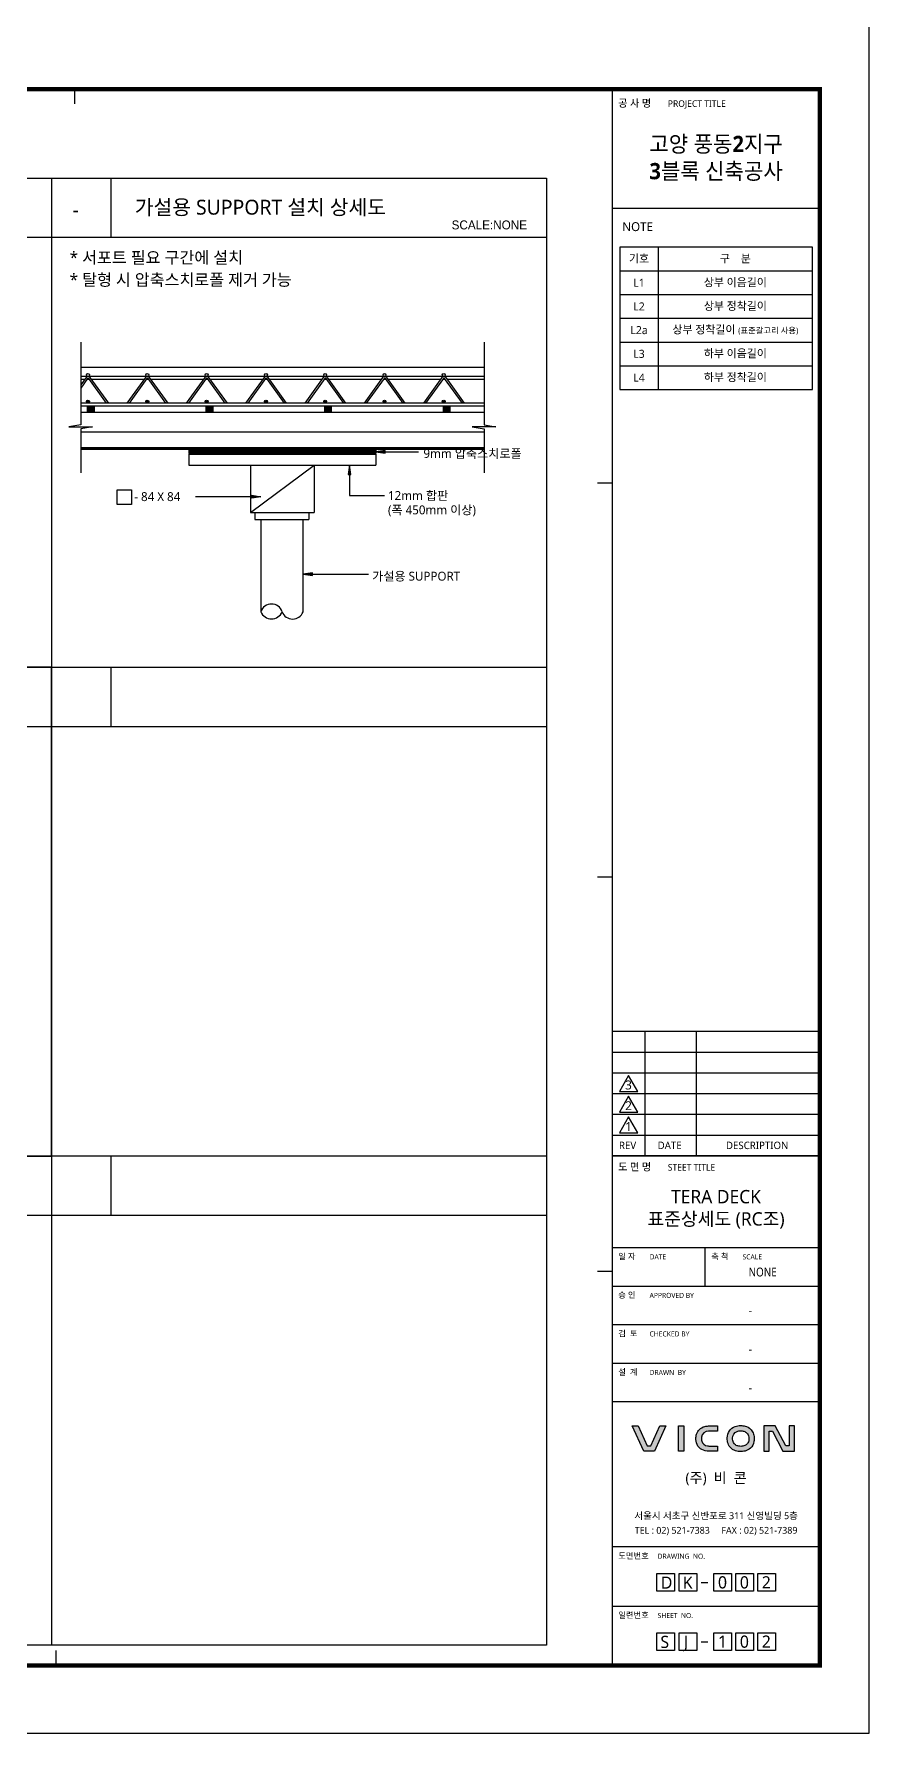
# Model space of a CAD drawing. Extents: x 10983 to 44623, y -18406 to 11294.
# Drawn here: x 24986 to 27803, y -12466 to -6734 of the extents above; entities that cross this region are included whole.
import ezdxf
from ezdxf.enums import TextEntityAlignment as Align

# ---------------------------------------------------------------- set-up
doc = ezdxf.new("R2010")
doc.units = 0
doc.header["$LTSCALE"] = 100
doc.header["$MEASUREMENT"] = 0
doc.layers.get('0').update_dxf_attribs({"linetype": 'CONTINUOUS'})
doc.layers.get('Defpoints').update_dxf_attribs({"color": 165, "linetype": 'CONTINUOUS'})
for name, color, linetype in [('0-TEXT', 3, 'CONTINUOUS'), ('D-TEX3', 9, 'CONTINUOUS'), ('DECK-CON', 2, 'CONTINUOUS'), ('DECK-LATTICE', 7, 'CONTINUOUS'), ('DECK-PG', 4, 'CONTINUOUS'), ('DECK-RC(ETC)', 252, 'CONTINUOUS'), ('DECK-TABLE', 7, 'CONTINUOUS'), ('DECK-TEXT', 7, 'CONTINUOUS'), ('DECK-TITLE TEXT', 3, 'CONTINUOUS'), ('DECK-TRANS', 3, 'CONTINUOUS'), ('E2', 7, 'CONTINUOUS'), ('form', 7, 'CONTINUOUS'), ('form_TEX', 7, 'CONTINUOUS'), ('LEADER', 7, 'CONTINUOUS'), ('M1', 4, 'CONTINUOUS'), ('M4', 7, 'CONTINUOUS'), ('REVISION1', 10, 'CONTINUOUS')]:
    doc.layers.add(name, color=color, linetype=linetype)
doc.styles.add('HD', font='Gulim.ttf')
doc.styles.add('VICON TEXT', font='malgun.ttf')
doc.styles.add('맑은고딕', font='malgun.ttf')
doc.linetypes.add('BATTING', pattern='A,0.0001,-0.1,[134,ltypeshp.shx,S=0.1,R=0,X=-0.1,Y=0],-0.2,[134,ltypeshp.shx,S=0.1,R=180,X=0.1,Y=0],-0.1', length=0.4001)
pattern_1 = [(45, (-30171.8062, -26657.604), (-2.24506403, 2.24506403), [])]

# ---------------------------------------------------------------- blocks, each defined once
blk = doc.blocks.new('VICON 로고')
h = blk.add_hatch(color=8)
h.dxf.hatch_style = 1
h.paths.add_polyline_path([(21112.8, 2783.5), (21157.6, 2783.5), (21205.8, 2889.7), (21180.7, 2889.7), (21142.4, 2805.5), (21128, 2805.5), (21089.6, 2889.7), (21064.5, 2889.7)])
h.paths.add_polyline_path([(21259, 2783.4), (21282.4, 2783.4), (21282.4, 2889.5), (21259, 2889.5)])
h.paths.add_polyline_path([(21356.5, 2842.7, -0.373541), (21386.1, 2868.3), (21423.2, 2868.3), (21423.2, 2889.5), (21386.1, 2889.5, 0.051671), (21370.5, 2887.3, 0.131595), (21347.5, 2874.5, 0.127719), (21335.9, 2855.4, 0.067192), (21332.7, 2835.5, 0.01143), (21332.7, 2833.1, 0.141078), (21341.5, 2804.8, 0.061908), (21348.1, 2797, 0.071442), (21357.9, 2790.3, 0.114733), (21387.6, 2783.4), (21423.2, 2783.4), (21423.2, 2805.1), (21387.6, 2805.1, -0.017106), (21381.1, 2805.6, -0.30682), (21357.5, 2826.2, -0.100525)])
h.paths.add_polyline_path([(21481.4, 2795.5, 0.088872), (21493.7, 2787.3, 0.086691), (21516.4, 2781.7, 0.078736), (21540.8, 2783.9, 0.121785), (21562.4, 2795.4, 0.170478), (21577.7, 2823.4, 0.035083), (21578.6, 2833, 0.022918), (21578.5, 2839.4, 0.077261), (21573.7, 2860.7, 0.105839), (21563.2, 2876.4, 0.135555), (21540.4, 2888.9, 0.052602), (21521.7, 2891.4, 0.091585), (21498.9, 2887.7, 0.320638), (21465.2, 2839.2, 0.222412)])
h.paths.add_polyline_path([(21487.6, 2838.4, -0.297294), (21506.3, 2866.5, -0.092536), (21521.1, 2869.3, -0.087656), (21535.2, 2867.1, -0.116333), (21547.1, 2859.8, -0.095204), (21552.5, 2852.3, -0.065441), (21556.1, 2842.5, -0.047114), (21556.6, 2833.5, -0.031136), (21555.7, 2826.9, -0.137865), (21547.1, 2812.2, -0.101523), (21535.3, 2805.6, -0.091497), (21518, 2803.8, -0.090774), (21502.5, 2807.9, -0.13619), (21491.3, 2819.3, -0.158608)], flags=16)
h.paths.add_polyline_path([(21641.6, 2867.4), (21655.3, 2867.4), (21699.9, 2783.4), (21748, 2783.4), (21748, 2889.5), (21725.9, 2889.5), (21725.9, 2805.5), (21712, 2805.5), (21667.5, 2889.5), (21619.4, 2889.5), (21619.4, 2783.4), (21641.6, 2783.4)])
at = {"color": 8}
for points in [[(21064.5, 2889.7), (21089.6, 2889.7), (21128, 2805.5), (21142.4, 2805.5), (21180.7, 2889.7), (21205.8, 2889.7), (21157.6, 2783.5), (21112.8, 2783.5)], [(21259, 2889.5), (21282.4, 2889.5), (21282.4, 2783.4), (21259, 2783.4)], [(21619.4, 2889.5), (21619.4, 2783.4), (21641.6, 2783.4), (21641.6, 2867.4), (21655.3, 2867.4), (21699.9, 2783.4), (21748, 2783.4), (21748, 2889.5), (21725.9, 2889.5), (21725.9, 2805.5), (21712, 2805.5), (21667.5, 2889.5)]]:
    blk.add_lwpolyline(points, close=True, dxfattribs=at)
for points in [[(21423.2, 2889.5), (21423.2, 2868.3), (21386.1, 2868.3, 0.373541), (21356.5, 2842.7, 0.100525), (21357.5, 2826.2, 0.30682), (21381.1, 2805.6, 0.017106), (21387.6, 2805.1), (21423.2, 2805.1), (21423.2, 2783.4), (21387.6, 2783.4, -0.114733), (21357.9, 2790.3, -0.071442), (21348.1, 2797, -0.061908), (21341.5, 2804.8, -0.141078), (21332.7, 2833.1, -0.01143), (21332.7, 2835.5, -0.067192), (21335.9, 2855.4, -0.127719), (21347.5, 2874.5, -0.131595), (21370.5, 2887.3, -0.051671), (21386.1, 2889.5)], [(21487.6, 2838.4, -0.297294), (21506.3, 2866.5, -0.092536), (21521.1, 2869.3, -0.087656), (21535.2, 2867.1, -0.116333), (21547.1, 2859.8, -0.095204), (21552.5, 2852.3, -0.065441), (21556.1, 2842.5, -0.047114), (21556.6, 2833.5, -0.031136), (21555.7, 2826.9, -0.137865), (21547.1, 2812.2, -0.101523), (21535.3, 2805.6, -0.091497), (21518, 2803.8, -0.090774), (21502.5, 2807.9, -0.13619), (21491.3, 2819.3, -0.158608)]]:
    blk.add_lwpolyline(points, format="xyb", close=True, dxfattribs=at)
blk.add_lwpolyline([(21465.2, 2839.2, -0.320638), (21498.9, 2887.7, -0.091585), (21521.7, 2891.4, -0.052602), (21540.4, 2888.9, -0.135555), (21563.2, 2876.4, -0.105839), (21573.7, 2860.7, -0.077261), (21578.5, 2839.4, -0.022918), (21578.6, 2833, -0.035083), (21577.7, 2823.4, -0.170478), (21562.4, 2795.4, -0.121785), (21540.8, 2783.9, -0.078736), (21516.4, 2781.7, -0.086691), (21493.7, 2787.3, -0.088872), (21481.4, 2795.5, -0.222412), (21465.2, 2839.2, -0.222412)], format="xyb", dxfattribs=at)

msp = doc.modelspace()

# ---------------------------------------------------------------- hatches: boundary and pattern name
at = {"linetype": 'ByBlock'}
h = msp.add_hatch(color=256, dxfattribs=at)
h.paths.add_polyline_path([(26170.4, -8148.8), (26170.4, -8144.1), (26138.9, -8144.1)])
h.paths.add_polyline_path([(26170.4, -8144.1), (26170.4, -8139.4), (26138.9, -8144.1)])
h = msp.add_hatch(color=256, dxfattribs=at)
h.paths.add_polyline_path([(26045.4, -8220.7), (26050.1, -8220.7), (26050.1, -8189.3)])
h.paths.add_polyline_path([(26050.1, -8220.7), (26054.9, -8220.7), (26050.1, -8189.3)])
h = msp.add_hatch(color=256, dxfattribs=at)
h.paths.add_polyline_path([(25720.5, -8300), (25720.5, -8295.3), (25751.9, -8295.3)])
h.paths.add_polyline_path([(25720.5, -8295.3), (25720.5, -8290.6), (25751.9, -8295.3)])
h = msp.add_hatch(color=256, dxfattribs=at)
h.paths.add_polyline_path([(25925.6, -8561.6), (25925.6, -8556.9), (25894.2, -8556.9)])
h.paths.add_polyline_path([(25925.6, -8556.9), (25925.6, -8552.2), (25894.2, -8556.9)])
at = {"layer": 'DECK-RC(ETC)'}
h = msp.add_hatch(dxfattribs=at)
h.set_pattern_fill('ANSI31', color=256)
h.set_pattern_definition(pattern_1)
h.paths.add_polyline_path([(25167, -7990.2), (25167, -8009.7), (25189, -8009.7), (25189, -7990.2)])
h = msp.add_hatch(dxfattribs=at)
h.set_pattern_fill('ANSI31', color=256)
h.set_pattern_definition([(45, (-30571.8062, -26657.604), (-2.24506403, 2.24506403), [])])
h.paths.add_polyline_path([(25567, -7990.2), (25567, -8009.7), (25589, -8009.7), (25589, -7990.2)])
h = msp.add_hatch(dxfattribs=at)
h.set_pattern_fill('ANSI31', color=256)
h.set_pattern_definition(pattern_1)
h.paths.add_polyline_path([(25967, -7990.2), (25967, -8009.7), (25989, -8009.7), (25989, -7990.2)])
h = msp.add_hatch(dxfattribs=at)
h.set_pattern_fill('ANSI31', color=256)
h.set_pattern_definition([(45, (-29771.8062, -26657.604), (-2.24506403, 2.24506403), [])])
h.paths.add_polyline_path([(26367, -7990.2), (26367, -8009.7), (26389, -8009.7), (26389, -7990.2)])
at = {"layer": 'DECK-TRANS', "ltscale": 0.5}
h = msp.add_hatch(color=3, dxfattribs=at)
h.dxf.hatch_style = 1
h.paths.add_polyline_path([(25173.3, -7884.7, 1), (25163.3, -7884.7, 0.399881), (25168.1, -7889.7), (25168.6, -7889.7, 0.399881)])
h.paths.add_polyline_path([(25363.4, -7884.7, 1), (25373.4, -7884.7, 1)])
h.paths.add_polyline_path([(25573.3, -7884.7, 1), (25563.3, -7884.7, 0.399881), (25568.1, -7889.7), (25568.6, -7889.7, 0.399881)])
h = msp.add_hatch(color=3, dxfattribs=at)
h.dxf.hatch_style = 1
h.paths.add_polyline_path([(25573.3, -7884.7, 1), (25563.3, -7884.7, 0.399881), (25568.1, -7889.7), (25568.6, -7889.7, 0.399881)])
h.paths.add_polyline_path([(25763.4, -7884.7, 1), (25773.4, -7884.7, 1)])
h.paths.add_polyline_path([(25973.3, -7884.7, 1), (25963.3, -7884.7, 0.399881), (25968.1, -7889.7), (25968.6, -7889.7, 0.399881)])
h = msp.add_hatch(color=3, dxfattribs=at)
h.dxf.hatch_style = 1
h.paths.add_polyline_path([(25973.3, -7884.7, 1), (25963.3, -7884.7, 0.399881), (25968.1, -7889.7), (25968.6, -7889.7, 0.399881)])
h.paths.add_polyline_path([(26163.4, -7884.7, 1), (26173.4, -7884.7, 1)])
h.paths.add_polyline_path([(26373.3, -7884.7, 1), (26363.3, -7884.7, 0.399881), (26368.1, -7889.7), (26368.6, -7889.7, 0.399881)])
h = msp.add_hatch(color=3, dxfattribs=at)
h.dxf.hatch_style = 1
h.paths.add_polyline_path([(25163.3, -7974.7, -1), (25173.3, -7974.7, -0.399881), (25168.6, -7979.7), (25168.1, -7979.7, -0.399881)])
h = msp.add_hatch(color=3, dxfattribs=at)
h.dxf.hatch_style = 1
h.paths.add_polyline_path([(25363.4, -7974.7, -1), (25373.4, -7974.7, -0.399881), (25368.6, -7979.7), (25368.2, -7979.7, -0.399881)])
h = msp.add_hatch(color=3, dxfattribs=at)
h.dxf.hatch_style = 1
h.paths.add_polyline_path([(25563.3, -7974.7, -1), (25573.3, -7974.7, -0.399881), (25568.6, -7979.7), (25568.1, -7979.7, -0.399881)])
h = msp.add_hatch(color=3, dxfattribs=at)
h.dxf.hatch_style = 1
h.paths.add_polyline_path([(25763.4, -7974.7, -1), (25773.4, -7974.7, -0.399881), (25768.6, -7979.7), (25768.2, -7979.7, -0.399881)])
h = msp.add_hatch(color=3, dxfattribs=at)
h.dxf.hatch_style = 1
h.paths.add_polyline_path([(25963.3, -7974.7, -1), (25973.3, -7974.7, -0.399881), (25968.6, -7979.7), (25968.1, -7979.7, -0.399881)])
h = msp.add_hatch(color=3, dxfattribs=at)
h.dxf.hatch_style = 1
h.paths.add_polyline_path([(26163.4, -7974.7, -1), (26173.4, -7974.7, -0.399881), (26168.6, -7979.7), (26168.2, -7979.7, -0.399881)])
h = msp.add_hatch(color=3, dxfattribs=at)
h.dxf.hatch_style = 1
h.paths.add_polyline_path([(26363.3, -7974.7, -1), (26373.3, -7974.7, -0.399881), (26368.6, -7979.7), (26368.1, -7979.7, -0.399881)])

# ---------------------------------------------------------------- linework, layer by layer
at = {"linetype": 'ByBlock'}
for p, q in [((19915.1, -7220.2), (26715.1, -7220.2)), ((25045.5, -7220.2), (25045.5, -12170.2)), ((25245.5, -7220.2), (25245.5, -7420.2)), ((26715.1, -7220.2), (26715.1, -12170.2)), ((19915.1, -7420.2), (26715.1, -7420.2)), ((19915.1, -8870.2), (26715.1, -8870.2)), ((25245.5, -8870.2), (25245.5, -9070.2)), ((19915.1, -9070.2), (26715.1, -9070.2)), ((26715.1, -10520.2), (19915.1, -10520.2)), ((25245.5, -10520.2), (25245.5, -10720.2)), ((26715.1, -10720.2), (19915.1, -10720.2)), ((26715.1, -12170.2), (19915.1, -12170.2))]:
    msp.add_line(p, q, dxfattribs=at)
at = {"linetype": 'BATTING', "ltscale": 1.5}
msp.add_line((25143.8, -8076), (26504.1, -8076), dxfattribs=at)
at = {"linetype": 'ByBlock'}
for points in [[(26170.4, -8148.8), (26170.4, -8139.4), (26138.9, -8144.1), (26170.4, -8148.8)], [(26045.4, -8220.7), (26054.9, -8220.7), (26050.1, -8189.3), (26045.4, -8220.7)], [(25720.5, -8300), (25720.5, -8290.6), (25751.9, -8295.3), (25720.5, -8300)], [(25925.6, -8561.6), (25925.6, -8552.2), (25894.2, -8556.9), (25925.6, -8561.6)]]:
    msp.add_lwpolyline(points, dxfattribs=at)
at = {"layer": 'DECK-CON'}
for p, q in [((26504.1, -7859.7), (25143.8, -7859.7)), ((25143.8, -8009.7), (26504.1, -8009.7)), ((26504.1, -8134.7), (25143.8, -8134.7))]:
    msp.add_line(p, q, dxfattribs=at)
for points in [[(25143.8, -7773.7), (25143.8, -8052.7), (25103.8, -8059.7), (25183.8, -8059.7), (25143.8, -8066.8), (25143.8, -8214.7)], [(26504.1, -7773.7), (26504.1, -8052.7), (26544.1, -8059.7), (26464.1, -8059.7), (26504.1, -8066.8), (26504.1, -8214.7)]]:
    msp.add_lwpolyline(points, dxfattribs=at)
at = {"layer": 'DECK-LATTICE', "ltscale": 0.5}
for p, q in [((26504.1, -7889.7), (25143.8, -7889.7)), ((25162.1, -7893.1), (25143.8, -7918.5)), ((25166.9, -7896.6), (25143.8, -7928.8)), ((25157.3, -7899.7), (25143.8, -7899.7)), ((25172.4, -7899.7), (25164.7, -7899.7)), ((25170.2, -7896.6), (25230, -7979.7)), ((25175, -7893.1), (25237.3, -7979.7)), ((25357.3, -7899.7), (25179.8, -7899.7)), ((25362.1, -7893.1), (25299.8, -7979.7)), ((25366.9, -7896.6), (25307.1, -7979.7)), ((25372.4, -7899.7), (25364.7, -7899.7)), ((25370.2, -7896.6), (25430, -7979.7)), ((25375, -7893.1), (25437.3, -7979.7)), ((25557.3, -7899.7), (25379.8, -7899.7)), ((25562.1, -7893.1), (25499.8, -7979.7)), ((25566.9, -7896.6), (25507.1, -7979.7)), ((25572.4, -7899.7), (25564.7, -7899.7)), ((25570.2, -7896.6), (25630, -7979.7)), ((25575, -7893.1), (25637.3, -7979.7)), ((25757.3, -7899.7), (25579.8, -7899.7)), ((25762.1, -7893.1), (25699.8, -7979.7)), ((25766.9, -7896.6), (25707.1, -7979.7)), ((25772.4, -7899.7), (25764.7, -7899.7)), ((25770.2, -7896.6), (25830, -7979.7)), ((25775, -7893.1), (25837.3, -7979.7)), ((25957.3, -7899.7), (25779.8, -7899.7)), ((25962.1, -7893.1), (25899.8, -7979.7)), ((25966.9, -7896.6), (25907.1, -7979.7)), ((25972.4, -7899.7), (25964.7, -7899.7)), ((25970.2, -7896.6), (26030, -7979.7)), ((25975, -7893.1), (26037.3, -7979.7)), ((26157.3, -7899.7), (25979.8, -7899.7)), ((26162.1, -7893.1), (26099.8, -7979.7)), ((26166.9, -7896.6), (26107.1, -7979.7)), ((26172.4, -7899.7), (26164.7, -7899.7)), ((26170.2, -7896.6), (26230, -7979.7)), ((26175, -7893.1), (26237.3, -7979.7)), ((26357.3, -7899.7), (26179.8, -7899.7)), ((26362.1, -7893.1), (26299.8, -7979.7)), ((26366.9, -7896.6), (26307.1, -7979.7)), ((26372.4, -7899.7), (26364.7, -7899.7)), ((26370.2, -7896.6), (26430, -7979.7)), ((26375, -7893.1), (26437.3, -7979.7)), ((26504.1, -7899.7), (26379.8, -7899.7)), ((26504.1, -7979.7), (25143.8, -7979.7)), ((26504.1, -7989.7), (25143.8, -7989.7))]:
    msp.add_line(p, q, dxfattribs=at)
for centre, radius in [((25168.6, -7897.7), 8), ((25168.6, -7897.7), 2), ((25368.6, -7897.7), 8), ((25368.6, -7897.7), 2), ((25568.6, -7897.7), 8), ((25568.6, -7897.7), 2), ((25768.6, -7897.7), 8), ((25768.6, -7897.7), 2), ((25968.6, -7897.7), 8), ((25968.6, -7897.7), 2), ((26168.6, -7897.7), 8), ((26168.6, -7897.7), 2), ((26368.6, -7897.7), 8), ((26368.6, -7897.7), 2)]:
    msp.add_arc(centre, radius, 35.70975, 144.29025, dxfattribs=at)
at = {"layer": 'DECK-PG', "ltscale": 0.5}
for p, q in [((25143.8, -8129.7), (26504.1, -8129.7)), ((25143.8, -8134.2), (26504.1, -8134.2)), ((25143.8, -8134.7), (26504.1, -8134.7))]:
    msp.add_line(p, q, dxfattribs=at)
at = {"layer": 'DECK-RC(ETC)'}
for points in [[(25167, -7990.2), (25189, -7990.2), (25189, -8009.7), (25167, -8009.7)], [(25567, -7990.2), (25589, -7990.2), (25589, -8009.7), (25567, -8009.7)], [(25967, -7990.2), (25989, -7990.2), (25989, -8009.7), (25967, -8009.7)], [(26367, -7990.2), (26389, -7990.2), (26389, -8009.7), (26367, -8009.7)]]:
    msp.add_lwpolyline(points, close=True, dxfattribs=at)
at = {"layer": 'DECK-TABLE', "color": 9, "ltscale": 0.5}
for p, q in [((27091.8, -7453.5), (27091.8, -7933.5)), ((27091.8, -7453.5), (27091.8, -7933.5)), ((26961.8, -7533.5), (27611.8, -7533.5)), ((26961.8, -7533.5), (27611.8, -7533.5)), ((26961.8, -7613.5), (27611.8, -7613.5)), ((26961.8, -7613.5), (27611.8, -7613.5)), ((26961.8, -7693.5), (27611.8, -7693.5)), ((26961.8, -7693.5), (27611.8, -7693.5)), ((26961.8, -7773.5), (27611.8, -7773.5)), ((26961.8, -7773.5), (27611.8, -7773.5)), ((26961.8, -7853.5), (27611.8, -7853.5)), ((26961.8, -7853.5), (27611.8, -7853.5))]:
    msp.add_line(p, q, dxfattribs=at)
msp.add_lwpolyline([(26961.8, -7933.5), (27611.8, -7933.5), (27611.8, -7453.5), (26961.8, -7453.5)], close=True, dxfattribs=at)
msp.add_lwpolyline([(26961.8, -7933.5), (27611.8, -7933.5), (27611.8, -7453.5), (26961.8, -7453.5)], close=True, dxfattribs=at)
at = {"layer": 'DECK-TRANS', "ltscale": 0.5}
for centre in [(25168.3, -7884.7), (25368.4, -7884.7), (25568.3, -7884.7), (25568.3, -7884.7), (25768.4, -7884.7), (25968.3, -7884.7), (25968.3, -7884.7), (26168.4, -7884.7), (26368.3, -7884.7), (25168.3, -7974.7), (25368.4, -7974.7), (25568.3, -7974.7), (25768.4, -7974.7), (25968.3, -7974.7), (26168.4, -7974.7), (26368.3, -7974.7)]:
    msp.add_circle(centre, 5, dxfattribs=at)
at = {"layer": 'Defpoints'}
msp.add_lwpolyline([(19392.5, -12466.3), (27802.5, -12466.3), (27802.5, -6526.2), (19392.5, -6526.2)], close=True, dxfattribs=at)
at = {"layer": 'E2', "linetype": 'ByBlock'}
msp.add_lwpolyline([(19915.1, -10520.2), (25045.5, -10520.2), (25045.5, -8870.2), (19915.1, -8870.2)], close=True, dxfattribs=at)
at = {"layer": 'form', "color": 30}
for p, q in [((25123.4, -6920.2), (25123.4, -6970.2)), ((26936.8, -6920.2), (26936.8, -12238.4)), ((26936.8, -8249.8), (26886.8, -8249.8)), ((26936.8, -8249.8), (26886.8, -8249.8)), ((26936.8, -9579.3), (26886.8, -9579.3)), ((26936.8, -9579.3), (26886.8, -9579.3)), ((26936.8, -10908.9), (26886.8, -10908.9)), ((26936.8, -10908.9), (26886.8, -10908.9)), ((25060.8, -12238.4), (25060.8, -12188.4))]:
    msp.add_line(p, q, dxfattribs=at)
at = {"layer": 'form'}
msp.add_line((27636.8, -7323), (26936.8, -7323), dxfattribs=at)
at = {"layer": 'form', "ltscale": 2}
for p, q in [((26936.8, -10098.8), (27636.1, -10098.8)), ((27045.9, -10098.8), (27045.9, -10518.8)), ((27219.7, -10098.8), (27219.7, -10518.8)), ((26936.8, -10168.8), (27636.1, -10168.8)), ((26936.8, -10238.8), (27636.1, -10238.8)), ((26936.8, -10308.8), (27636.1, -10308.8)), ((26936.8, -10378.8), (27636.1, -10378.8)), ((26936.8, -10448.8), (27636.1, -10448.8)), ((27636.8, -10518.8), (26936.8, -10518.8)), ((26936.8, -10518.8), (27636.8, -10518.8)), ((26936.8, -10828.4), (27636.8, -10828.4)), ((26936.8, -10958.4), (27636.8, -10958.4)), ((26936.8, -11088.4), (27636.8, -11088.4)), ((26936.8, -11218.4), (27636.8, -11218.4)), ((26936.8, -11348.4), (27636.8, -11348.4)), ((27636.8, -11838.4), (26936.8, -11838.4)), ((27236.2, -11958.4), (27258.5, -11958.4)), ((26936.8, -12038.4), (27636.8, -12038.4)), ((27236.2, -12158.4), (27258.5, -12158.4))]:
    msp.add_line(p, q, dxfattribs=at)
at = {"layer": 'form', "color": 30, "ltscale": 0.5}
msp.add_line((26936.8, -10518.8), (27636.1, -10518.8), dxfattribs=at)
at = {"layer": 'form', "ltscale": 0.5}
msp.add_line((27250.4, -10958.4), (27250.4, -10828.4), dxfattribs=at)
at = {"layer": 'form', "color": 30, "const_width": 14.2}
msp.add_lwpolyline([(19683.2, -6920.2), (19683.2, -12238.4), (27636.8, -12238.4), (27636.8, -6920.2)], close=True, dxfattribs=at)
at = {"layer": 'form', "ltscale": 0.5}
for points in [[(27086.8, -11928.6), (27146.6, -11928.6), (27146.6, -11988.3), (27086.8, -11988.3)], [(27162.5, -11928.6), (27222.2, -11928.6), (27222.2, -11988.3), (27162.5, -11988.3)], [(27279.3, -11928.6), (27339, -11928.6), (27339, -11988.3), (27279.3, -11988.3)], [(27353.2, -11928.6), (27412.9, -11928.6), (27412.9, -11988.3), (27353.2, -11988.3)], [(27427.1, -11928.6), (27486.8, -11928.6), (27486.8, -11988.3), (27427.1, -11988.3)], [(27086.8, -12128.6), (27146.6, -12128.6), (27146.6, -12188.3), (27086.8, -12188.3)], [(27162.5, -12128.6), (27222.2, -12128.6), (27222.2, -12188.3), (27162.5, -12188.3)], [(27279.3, -12128.6), (27339, -12128.6), (27339, -12188.3), (27279.3, -12188.3)], [(27353.2, -12128.6), (27412.9, -12128.6), (27412.9, -12188.3), (27353.2, -12188.3)], [(27427.1, -12128.6), (27486.8, -12128.6), (27486.8, -12188.3), (27427.1, -12188.3)]]:
    msp.add_lwpolyline(points, close=True, dxfattribs=at)
at = {"layer": 'LEADER'}
for p, q in [((26050.1, -8189.3), (26050.1, -8291.2)), ((26050.1, -8189.3), (26050.1, -8291.2)), ((26138.9, -8144.1), (26283.3, -8144.1)), ((25751.9, -8295.3), (25531.3, -8295.3)), ((26050.1, -8291.2), (26168.1, -8291.2)), ((25894.2, -8556.9), (26114.8, -8556.9))]:
    msp.add_line(p, q, dxfattribs=at)
at = {"layer": 'M1', "color": 2}
for p, q in [((25731.5, -8348.4), (25731.5, -8372.1)), ((25913.3, -8348.4), (25913.3, -8372.1)), ((25731.5, -8372.1), (25913.3, -8372.1)), ((25751.3, -8372.1), (25751.3, -8683.6)), ((25893.5, -8372.1), (25893.5, -8683.6))]:
    msp.add_line(p, q, dxfattribs=at)
msp.add_lwpolyline([(25315.7, -8321.9), (25266.4, -8321.9), (25266.4, -8272.6), (25315.7, -8272.6)], close=True, dxfattribs=at)
for centre, radius, start, end in [((25787.4, -8695.8), 38.1, 18.66398, 161.33602), ((25787.4, -8668.2), 39.3, 203.16756, 336.83244), ((25858.6, -8671.3), 37.1, 199.42227, 340.57773)]:
    msp.add_arc(centre, radius, start, end, dxfattribs=at)
at = {"layer": 'M4', "color": 4}
msp.add_line((25508.9, -8134.7), (26138.9, -8134.7), dxfattribs=at)
at = {"layer": 'M4', "color": 2, "linetype": 'Continuous'}
for p, q in [((25508.9, -8134.7), (25508.9, -8149.3)), ((25508.9, -8151.7), (25508.9, -8189.3)), ((25716.7, -8189.3), (25716.7, -8348.4)), ((25716.7, -8348.4), (25931.2, -8189.3)), ((25931.2, -8189.3), (25931.2, -8348.4)), ((26138.9, -8151.7), (26138.9, -8189.3)), ((25716.7, -8348.4), (25931.2, -8348.4))]:
    msp.add_line(p, q, dxfattribs=at)
at = {"layer": 'M4', "color": 2}
for p, q in [((25508.9, -8137.7), (26138.9, -8137.7)), ((26138.9, -8134.7), (26138.9, -8149.3)), ((25508.9, -8141), (26138.9, -8141)), ((25508.9, -8144.3), (26138.9, -8144.3)), ((25508.9, -8147.6), (26138.9, -8147.6)), ((25508.9, -8149.3), (26138.9, -8149.3)), ((25508.9, -8151.7), (26138.9, -8151.7)), ((25508.9, -8189.3), (26138.9, -8189.3))]:
    msp.add_line(p, q, dxfattribs=at)
at = {"layer": 'REVISION1', "ltscale": 2}
for points in [[(26991.5, -10247.7), (26960.5, -10301.5), (27022.6, -10301.5), (26991.5, -10247.7)], [(26991.5, -10317.7), (26960.5, -10371.5), (27022.6, -10371.5), (26991.5, -10317.7)], [(26991.5, -10387.7), (26960.5, -10441.5), (27022.6, -10441.5), (26991.5, -10387.7)]]:
    msp.add_lwpolyline(points, dxfattribs=at)

# ---------------------------------------------------------------- block references
at = {"layer": 'form', "xscale": 0.8, "yscale": 0.8, "zscale": 0.8}
msp.add_blockref('VICON 로고', (10152.4, -13742.1), dxfattribs=at)

# ---------------------------------------------------------------- texts
at = {"layer": '0-TEXT', "style": 'VICON TEXT', "width": 0.85}
msp.add_text('NONE', height=30, dxfattribs=at).set_placement((27443.8, -10926.1), align=Align.CENTER)
at = {"layer": '0-TEXT', "style": 'VICON TEXT'}
for p in [(27402.1, -11056.1), (27402.1, -11186.1), (27402.1, -11316.1)]:
    msp.add_text('-', height=30, dxfattribs=at).set_placement(p, align=Align.CENTER)
for s, p in [('0', (27293, -11978.6)), ('0', (27366.9, -11978.6)), ('2', (27440.8, -11978.6)), ('1', (27293, -12178.6)), ('0', (27366.9, -12178.6)), ('2', (27440.8, -12178.6))]:
    msp.add_text(s, height=41.2, dxfattribs=at).set_placement(p)
at = {"layer": '0-TEXT', "color": 3, "ltscale": 0.5, "insert": (27286.8, -7154.1), "char_height": 55, "width": 700, "attachment_point": 5, "style": '맑은고딕'}
msp.add_mtext('{\\fMalgun Gothic|b1|i0|c129|p50;\\W0.95;고양 풍동2지구 \\P3블록 신축공사}', dxfattribs=at)
at = {"layer": '0-TEXT', "insert": (27286.5, -10699.3), "char_height": 45, "width": 700, "attachment_point": 5, "style": '맑은고딕'}
msp.add_mtext('TERA DECK \\P표준상세도 (RC조)', dxfattribs=at)
at = {"layer": 'D-TEX3', "color": 3, "style": 'HD'}
msp.add_text('SCALE:NONE', height=30.15, dxfattribs=at).set_placement((26394.8, -7393.6))
at = {"layer": 'DECK-TABLE', "char_height": 27, "width": 150, "attachment_point": 5, "style": '맑은고딕'}
for s, insert in [('기호', (27026.8, -7493.5)), ('기호', (27026.8, -7493.5)), ('L1', (27026.8, -7573.5)), ('L1', (27026.8, -7573.5)), ('L2', (27026.8, -7653.5)), ('L2', (27026.8, -7653.5)), ('L2a', (27026.8, -7733.5)), ('L2a', (27026.8, -7733.5)), ('L3', (27026.8, -7813.5)), ('L3', (27026.8, -7813.5)), ('L4', (27026.8, -7893.5)), ('L4', (27026.8, -7893.5))]:
    msp.add_mtext(s, dxfattribs=dict(at, insert=insert))
at = {"layer": 'DECK-TABLE', "color": 2, "char_height": 27, "attachment_point": 5, "style": '맑은고딕'}
for s, insert, width in [('구    분', (27351.8, -7493.5), 150), ('구    분', (27351.8, -7493.5), 150), ('상부 이음길이', (27351.8, -7573.5), 457.597), ('상부 이음길이', (27351.8, -7573.5), 457.597), ('상부 정착길이', (27351.8, -7653.5), 457.597), ('상부 정착길이', (27351.8, -7653.5), 457.597), ('상부 정착길이 {\\H0.74074x;(표준갈고리 사용)}', (27351.8, -7733.5), 630.381), ('상부 정착길이 {\\H0.74074x;(표준갈고리 사용)}', (27351.8, -7733.5), 630.381), ('하부 이음길이', (27351.8, -7813.5), 457.597), ('하부 이음길이', (27351.8, -7813.5), 457.597), ('하부 정착길이', (27351.8, -7893.5), 457.597), ('하부 정착길이', (27351.8, -7893.5), 457.597)]:
    msp.add_mtext(s, dxfattribs=dict(at, insert=insert, width=width))
at = {"layer": 'DECK-TEXT', "style": 'VICON TEXT'}
for s, height, p in [('* 서포트 필요 구간에 설치', 40, (25106.4, -7508.7)), ('* 탈형 시 압축스치로폴 제거 가능', 40, (25106.4, -7583.5)), ('9mm 압축스치로폴', 30, (26299.8, -8164.7)), ('- 84 X 84', 30, (25324.5, -8310.2)), ('12mm 합판', 30, (26180.1, -8306.5)), ('(폭 450mm 이상)', 30, (26180.1, -8354.9)), ('가설용 SUPPORT', 30, (26126.6, -8578.5))]:
    msp.add_text(s, height=height, dxfattribs=at).set_placement(p)
at = {"layer": 'DECK-TITLE TEXT', "color": 3, "style": 'VICON TEXT'}
for s, height, p in [('-', 50.3, (25116.6, -7351.7)), ('가설용 SUPPORT 설치 상세도', 50.257, (25326.4, -7343.8))]:
    msp.add_text(s, height=height, dxfattribs=at).set_placement(p)
at = {"layer": 'form', "style": 'VICON TEXT'}
for s, p in [('D', (27100.5, -11979.4)), ('K', (27174.4, -11979.4)), ('S', (27099, -12179.4)), ('J', (27177.6, -12179.4))]:
    msp.add_text(s, height=41, dxfattribs=at).set_placement(p)
at = {"layer": 'form_TEX', "ltscale": 2}
for s, height, style, p in [('공 사 명', 25, '맑은고딕', (26956.8, -6980.2)), ('PROJECT TITLE', 22, '맑은고딕', (27124, -6980.2)), ('도 면 명', 25, '맑은고딕', (26956.8, -10568.8)), ('STEET TITLE', 22, '맑은고딕', (27124, -10568.8)), ('일 자', 20, 'VICON TEXT', (26956.8, -10868.4)), ('DATE', 17, 'VICON TEXT', (27062.4, -10868.4)), ('축 척', 20, 'VICON TEXT', (27270.4, -10868.4)), ('SCALE', 17, 'VICON TEXT', (27376, -10868.4)), ('승 인', 20, 'VICON TEXT', (26956.8, -10998.4)), ('APPROVED BY', 17, 'VICON TEXT', (27062.4, -10998.4)), ('검  토', 20, 'VICON TEXT', (26956.8, -11128.4)), ('CHECKED BY', 17, 'VICON TEXT', (27062.4, -11128.4)), ('설  계', 20, 'VICON TEXT', (26956.8, -11258.4)), ('DRAWN  BY', 17, 'VICON TEXT', (27062.4, -11258.4)), ('도면번호', 20, 'VICON TEXT', (26956.8, -11878.4)), ('DRAWING  NO.', 17, 'VICON TEXT', (27089.5, -11878.4)), ('일련번호', 20, 'VICON TEXT', (26956.8, -12078.4)), ('SHEET  NO.', 17, 'VICON TEXT', (27089.5, -12078.4))]:
    msp.add_text(s, height=height, dxfattribs=dict(at, style=style)).set_placement(p)
at = {"layer": 'form_TEX', "color": 1, "ltscale": 2, "style": 'VICON TEXT'}
msp.add_text('NOTE', height=30, dxfattribs=at).set_placement((26970.3, -7399.3))
at = {"layer": 'form_TEX', "style": 'VICON TEXT'}
for s, p in [('REV', (26959.2, -10496.3)), ('DATE', (27089.7, -10496.3)), ('DESCRIPTION', (27320, -10496.3))]:
    msp.add_text(s, height=25, dxfattribs=at).set_placement(p)
msp.add_text('서울시 서초구 신반포로 311 신영빌딩 5층', height=23, dxfattribs=at).set_placement((27286.8, -11732.7), align=Align.MIDDLE)
at = {"layer": 'form_TEX', "attachment_point": 5, "style": 'VICON TEXT'}
for s, insert, char_height, width in [('(주)  비  콘', (27286.8, -11609.2), 35, 383.636), ('TEL : 02) 521-7383     FAX : 02) 521-7389', (27286.8, -11785), 23, 685.972)]:
    msp.add_mtext(s, dxfattribs=dict(at, insert=insert, char_height=char_height, width=width))
at = {"layer": 'REVISION1', "ltscale": 2, "style": 'VICON TEXT'}
for s, p in [('3', (26991.5, -10280)), ('2', (26991.5, -10350)), ('1', (26991.5, -10420))]:
    msp.add_text(s, height=30, dxfattribs=at).set_placement(p, align=Align.MIDDLE_CENTER)

doc.saveas('drawing.dxf')
